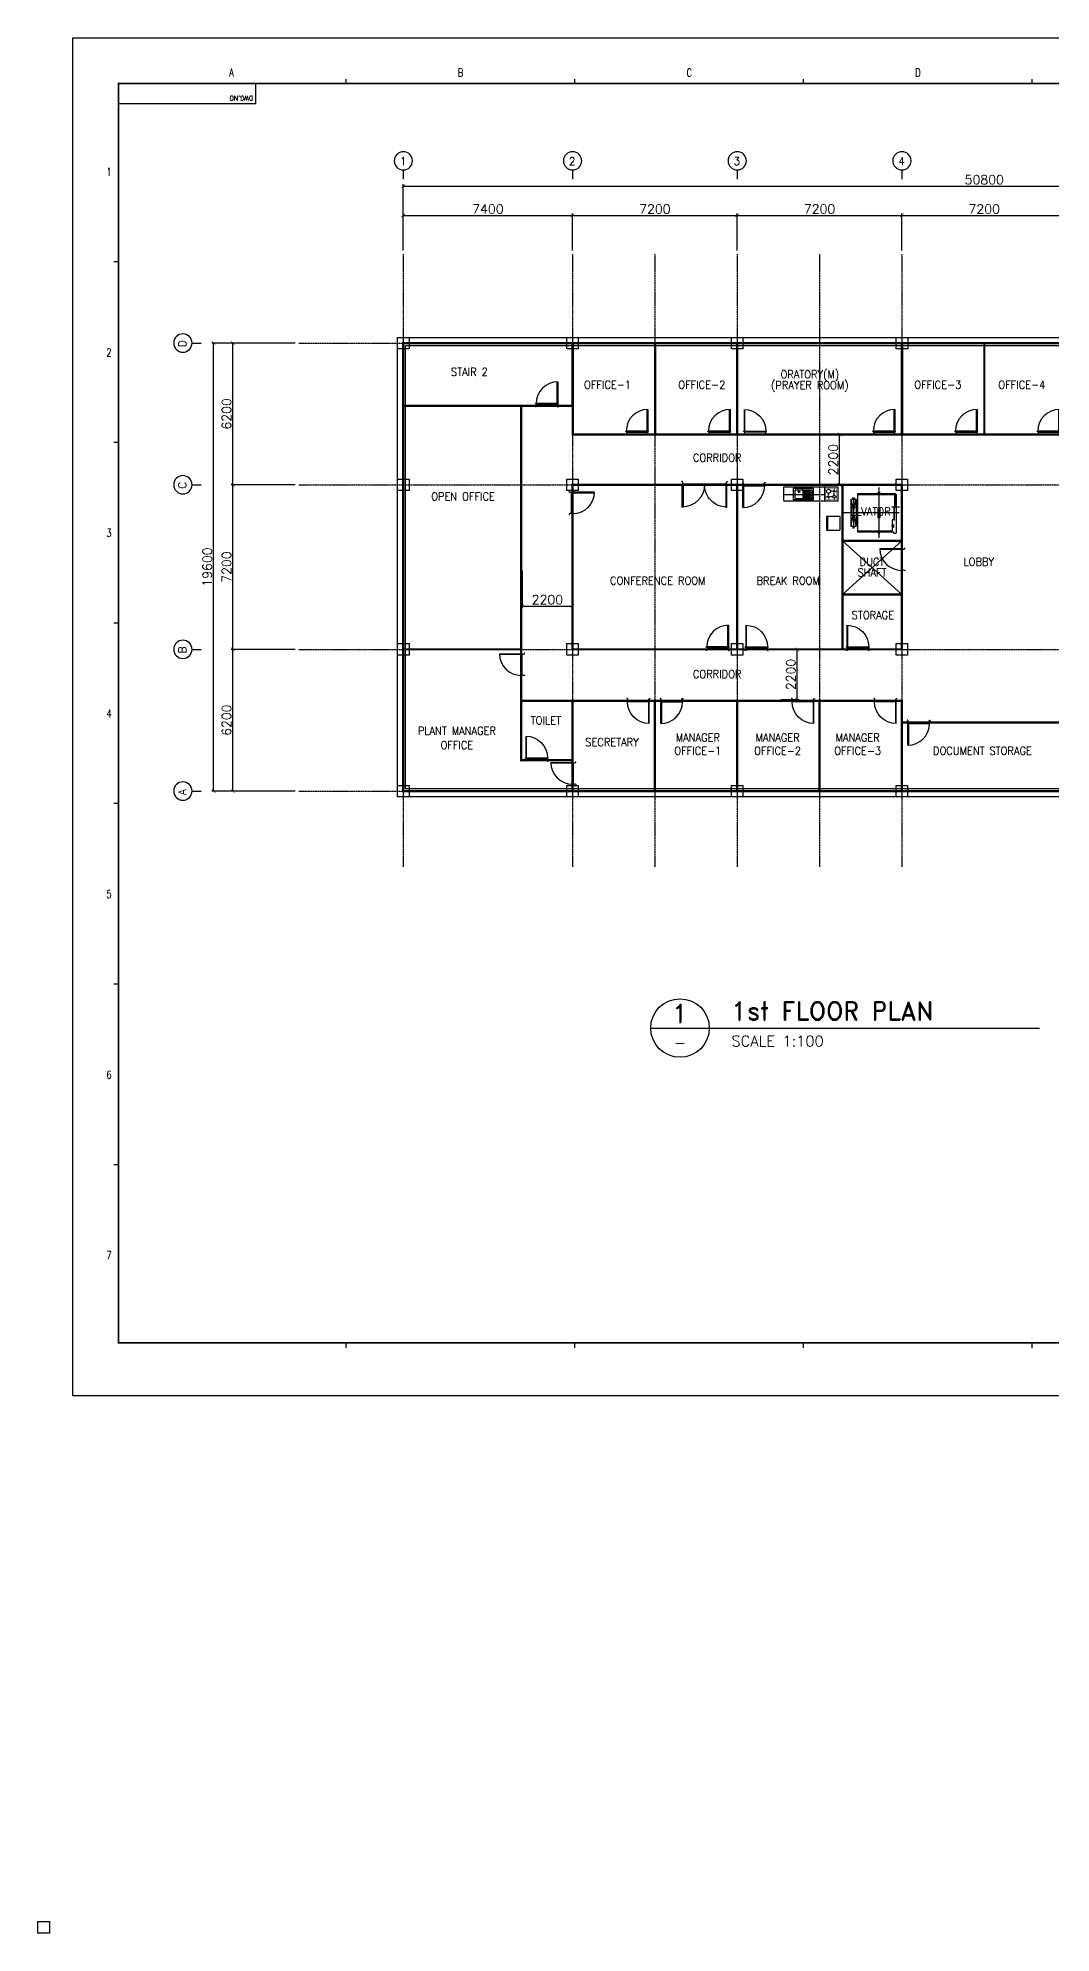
# Model space of a CAD drawing. Header units: millimetres. Extents: x -987 to 170303, y -109752 to 296645.
# Drawn here: x 84680 to 128976, y -109752 to -26840 of the extents above; entities that cross this region are included whole.
import ezdxf
from ezdxf.enums import TextEntityAlignment as Align

# ---------------------------------------------------------------- set-up
doc = ezdxf.new("R2010")
doc.units = ezdxf.units.MM
for name, pattern in [('AXES', [50.8, 31.75, -6.35, 6.35, -6.35]), ('CENTER', [2, 1.25, -0.25, 0.25, -0.25]), ('HID', [2.3, 1.5, -0.8])]:
    doc.linetypes.add(name, pattern=pattern)
doc.layers.add('0 외형선', color=3, linetype='Continuous', lineweight=25)
for name, color, linetype in [('8ELE', 8, 'Continuous'), ('Center Line', 1, 'CENTER'), ('COL', 2, 'Continuous'), ('dim', 7, 'Continuous'), ('DOOR', 4, 'Continuous'), ('Equipment', 7, 'Continuous'), ('G', 3, 'Continuous'), ('SYM', 7, 'Continuous'), ('TEXT1', 7, 'Continuous'), ('TITLEBOX', 7, 'Continuous')]:
    doc.layers.add(name, color=color, linetype=linetype)
doc.styles.add('ROMAND', font='romand')
doc.styles.add('RomanS', font='romans.shx')
doc.styles.add('TBOX', font='romans.shx')
doc.dimstyles.new('HYUNDAI', dxfattribs={"dimscale": 120, "dimtxt": 3, "dimasz": 3, "dimexe": 1, "dimexo": 2, "dimgap": 1, "dimtad": 1, "dimdec": 0, "dimdsep": 46, "dimtxsty": 'RomanS', "dimcen": 0, "dimclrd": 256, "dimclre": 256, "dimclrt": 3, "dimadec": 0, "dimazin": 0, "dimtfac": 1, "dimtdec": 0, "dimtix": 1, "dimtmove": 2, "dimatfit": 3, "dimfxl": 1, "dimtvp": 1, "dimtolj": 1, "dimarcsym": 0})

# ---------------------------------------------------------------- blocks, each defined once
blk = doc.blocks.new('_ArchTick')
at = {"color": 0, "linetype": 'ByBlock', "const_width": 0.15}
blk.add_lwpolyline([(-0.5, -0.5), (0.5, 0.5)], dxfattribs=at)
blk = doc.blocks.new('*D116')
at = {"layer": 'Defpoints', "color": 0}
for p in [(92361, -40190), (96086, -40190), (96086, -59790)]:
    blk.add_point(p, dxfattribs=at)
at = {"layer": 'dim', "lineweight": -2}
for p, q in [((95926, -40190), (92281, -40190)), ((92361, -59790), (92361, -40190)), ((95926, -59790), (92281, -59790))]:
    blk.add_line(p, q, dxfattribs=at)
at = {"layer": 'dim', "lineweight": -2, "xscale": 160, "yscale": 160, "zscale": 160}
for p, rotation in [((92361, -40190), 90), ((92361, -59790), 270)]:
    blk.add_blockref('_ArchTick', p, dxfattribs=dict(at, rotation=rotation))
at = {"layer": 'dim', "color": 0, "insert": (92081, -49990), "char_height": 400, "attachment_point": 5, "rotation": 90, "style": 'RomanS', "bg_fill": 3, "box_fill_scale": 1.1, "bg_fill_color": 257, "bg_fill_transparency": 0}
blk.add_mtext('\\A1;19600', dxfattribs=at)
blk = doc.blocks.new('*D117')
at = {"layer": 'Defpoints', "color": 0}
for p in [(93206, -40190), (96086, -40190), (96086, -46390)]:
    blk.add_point(p, dxfattribs=at)
at = {"layer": 'dim', "lineweight": -2}
for p, q in [((95926, -40190), (93126, -40190)), ((93206, -46390), (93206, -40190)), ((95926, -46390), (93126, -46390))]:
    blk.add_line(p, q, dxfattribs=at)
at = {"layer": 'dim', "lineweight": -2, "xscale": 160, "yscale": 160, "zscale": 160}
for p, rotation in [((93206, -40190), 90), ((93206, -46390), 270)]:
    blk.add_blockref('_ArchTick', p, dxfattribs=dict(at, rotation=rotation))
at = {"layer": 'dim', "color": 0, "insert": (92926, -43290), "char_height": 400, "attachment_point": 5, "rotation": 90, "style": 'RomanS', "bg_fill": 3, "box_fill_scale": 1.1, "bg_fill_color": 257, "bg_fill_transparency": 0}
blk.add_mtext('\\A1;6200', dxfattribs=at)
blk = doc.blocks.new('*D118')
at = {"layer": 'Defpoints', "color": 0}
for p in [(108055, -34603), (100655, -36302), (108055, -36302)]:
    blk.add_point(p, dxfattribs=at)
at = {"layer": 'dim', "lineweight": -2}
for p, q in [((100655, -36142), (100655, -34523)), ((100655, -34603), (108055, -34603)), ((108055, -36142), (108055, -34523))]:
    blk.add_line(p, q, dxfattribs=at)
at = {"layer": 'dim', "lineweight": -2, "xscale": 160, "yscale": 160, "zscale": 160, "rotation": 180}
blk.add_blockref('_ArchTick', (100655, -34603), dxfattribs=at)
at = {"layer": 'dim', "lineweight": -2, "xscale": 160, "yscale": 160, "zscale": 160}
blk.add_blockref('_ArchTick', (108055, -34603), dxfattribs=at)
at = {"layer": 'dim', "color": 0, "insert": (104355, -34323), "char_height": 400, "attachment_point": 5, "style": 'RomanS', "bg_fill": 3, "box_fill_scale": 1.1, "bg_fill_color": 257, "bg_fill_transparency": 0}
blk.add_mtext('\\A1;7400', dxfattribs=at)
blk = doc.blocks.new('주열')
at = {"layer": 'SYM'}
blk.add_line((0, 600), (0, 0), dxfattribs=at)
blk.add_circle((0, 1200), 600, dxfattribs=at)
blk = doc.blocks.new('*D119')
at = {"layer": 'Defpoints', "color": 0}
for p in [(151455, -33324), (100655, -36302), (151455, -36302)]:
    blk.add_point(p, dxfattribs=at)
at = {"layer": 'dim', "lineweight": -2}
for p, q in [((100655, -36142), (100655, -33244)), ((100655, -33324), (151455, -33324)), ((151455, -36142), (151455, -33244))]:
    blk.add_line(p, q, dxfattribs=at)
at = {"layer": 'dim', "lineweight": -2, "xscale": 160, "yscale": 160, "zscale": 160, "rotation": 180}
blk.add_blockref('_ArchTick', (100655, -33324), dxfattribs=at)
at = {"layer": 'dim', "lineweight": -2, "xscale": 160, "yscale": 160, "zscale": 160}
blk.add_blockref('_ArchTick', (151455, -33324), dxfattribs=at)
at = {"layer": 'dim', "color": 0, "insert": (126055, -33044), "char_height": 400, "attachment_point": 5, "style": 'RomanS', "bg_fill": 3, "box_fill_scale": 1.1, "bg_fill_color": 257, "bg_fill_transparency": 0}
blk.add_mtext('\\A1;50800', dxfattribs=at)
blk = doc.blocks.new('*D120')
at = {"layer": 'Defpoints', "color": 0}
for p in [(115255, -34603), (108055, -36302), (115255, -36302)]:
    blk.add_point(p, dxfattribs=at)
at = {"layer": 'dim', "lineweight": -2}
for p, q in [((108055, -36142), (108055, -34523)), ((108055, -34603), (115255, -34603)), ((115255, -36142), (115255, -34523))]:
    blk.add_line(p, q, dxfattribs=at)
at = {"layer": 'dim', "lineweight": -2, "xscale": 160, "yscale": 160, "zscale": 160, "rotation": 180}
blk.add_blockref('_ArchTick', (108055, -34603), dxfattribs=at)
at = {"layer": 'dim', "lineweight": -2, "xscale": 160, "yscale": 160, "zscale": 160}
blk.add_blockref('_ArchTick', (115255, -34603), dxfattribs=at)
at = {"layer": 'dim', "color": 0, "insert": (111655, -34323), "char_height": 400, "attachment_point": 5, "style": 'RomanS', "bg_fill": 3, "box_fill_scale": 1.1, "bg_fill_color": 257, "bg_fill_transparency": 0}
blk.add_mtext('\\A1;7200', dxfattribs=at)
blk = doc.blocks.new('*D121')
at = {"layer": 'Defpoints', "color": 0}
for p in [(122455, -34603), (115255, -36302), (122455, -36302)]:
    blk.add_point(p, dxfattribs=at)
at = {"layer": 'dim', "lineweight": -2}
for p, q in [((115255, -36142), (115255, -34523)), ((115255, -34603), (122455, -34603)), ((122455, -36142), (122455, -34523))]:
    blk.add_line(p, q, dxfattribs=at)
at = {"layer": 'dim', "lineweight": -2, "xscale": 160, "yscale": 160, "zscale": 160, "rotation": 180}
blk.add_blockref('_ArchTick', (115255, -34603), dxfattribs=at)
at = {"layer": 'dim', "lineweight": -2, "xscale": 160, "yscale": 160, "zscale": 160}
blk.add_blockref('_ArchTick', (122455, -34603), dxfattribs=at)
at = {"layer": 'dim', "color": 0, "insert": (118855, -34323), "char_height": 400, "attachment_point": 5, "style": 'RomanS', "bg_fill": 3, "box_fill_scale": 1.1, "bg_fill_color": 257, "bg_fill_transparency": 0}
blk.add_mtext('\\A1;7200', dxfattribs=at)
blk = doc.blocks.new('*D122')
at = {"layer": 'Defpoints', "color": 0}
for p in [(129655, -34603), (122455, -36302), (129655, -36302)]:
    blk.add_point(p, dxfattribs=at)
at = {"layer": 'dim', "lineweight": -2}
for p, q in [((122455, -36142), (122455, -34523)), ((122455, -34603), (129655, -34603)), ((129655, -36142), (129655, -34523))]:
    blk.add_line(p, q, dxfattribs=at)
at = {"layer": 'dim', "lineweight": -2, "xscale": 160, "yscale": 160, "zscale": 160, "rotation": 180}
blk.add_blockref('_ArchTick', (122455, -34603), dxfattribs=at)
at = {"layer": 'dim', "lineweight": -2, "xscale": 160, "yscale": 160, "zscale": 160}
blk.add_blockref('_ArchTick', (129655, -34603), dxfattribs=at)
at = {"layer": 'dim', "color": 0, "insert": (126055, -34323), "char_height": 400, "attachment_point": 5, "style": 'RomanS', "bg_fill": 3, "box_fill_scale": 1.1, "bg_fill_color": 257, "bg_fill_transparency": 0}
blk.add_mtext('\\A1;7200', dxfattribs=at)
blk = doc.blocks.new('*D125')
at = {"layer": 'Defpoints', "color": 0}
for p in [(93206, -46390), (96086, -46390), (96086, -53590)]:
    blk.add_point(p, dxfattribs=at)
at = {"layer": 'dim', "lineweight": -2}
for p, q in [((95926, -46390), (93126, -46390)), ((93206, -53590), (93206, -46390)), ((95926, -53590), (93126, -53590))]:
    blk.add_line(p, q, dxfattribs=at)
at = {"layer": 'dim', "lineweight": -2, "xscale": 160, "yscale": 160, "zscale": 160}
for p, rotation in [((93206, -46390), 90), ((93206, -53590), 270)]:
    blk.add_blockref('_ArchTick', p, dxfattribs=dict(at, rotation=rotation))
at = {"layer": 'dim', "color": 0, "insert": (92926, -49990), "char_height": 400, "attachment_point": 5, "rotation": 90, "style": 'RomanS', "bg_fill": 3, "box_fill_scale": 1.1, "bg_fill_color": 257, "bg_fill_transparency": 0}
blk.add_mtext('\\A1;7200', dxfattribs=at)
blk = doc.blocks.new('*D127')
at = {"layer": 'Defpoints', "color": 0}
for p in [(93206, -53590), (96086, -53590), (96086, -59790)]:
    blk.add_point(p, dxfattribs=at)
at = {"layer": 'dim', "lineweight": -2}
for p, q in [((95926, -53590), (93126, -53590)), ((93206, -59790), (93206, -53590)), ((95926, -59790), (93126, -59790))]:
    blk.add_line(p, q, dxfattribs=at)
at = {"layer": 'dim', "lineweight": -2, "xscale": 160, "yscale": 160, "zscale": 160}
for p, rotation in [((93206, -53590), 90), ((93206, -59790), 270)]:
    blk.add_blockref('_ArchTick', p, dxfattribs=dict(at, rotation=rotation))
at = {"layer": 'dim', "color": 0, "insert": (92926, -56690), "char_height": 400, "attachment_point": 5, "rotation": 90, "style": 'RomanS', "bg_fill": 3, "box_fill_scale": 1.1, "bg_fill_color": 257, "bg_fill_transparency": 0}
blk.add_mtext('\\A1;6200', dxfattribs=at)
blk = doc.blocks.new('SD1')
at = {"color": 8}
for p, q in [((-55, 200), (-975, 200)), ((-955, 155), (-45, 155))]:
    blk.add_line(p, q, dxfattribs=at)
for points in [[(-25, 1150), (-25, 200), (-55, 200), (-55, 1150)], [(-1000, 180), (-1000, 200), (-975, 200), (-975, 155), (-955, 155), (-955, 95), (-975, 50), (-1000, 50), (-1000, 70)], [(0, 180), (0, 200), (-25, 200), (-25, 155), (-45, 155), (-45, 95), (-25, 50), (0, 50), (0, 70)]]:
    blk.add_lwpolyline(points)
blk.add_arc((-25, 200), 950, 90, 180)
blk = doc.blocks.new('D2000')
at = {"color": 8}
for p, q in [((-45, -45), (-45, -1955)), ((0, -1935), (0, -65))]:
    blk.add_line(p, q, dxfattribs=at)
for points in [[(-25, 0), (0, 0), (0, -25), (-45, -25), (-45, -45), (-105, -45), (-150, -25), (-150, 0), (-130, 0)], [(975, -25), (0, -25), (0, -65), (975, -65), (975, -25)], [(-25, -2000), (0, -2000), (0, -1975), (-45, -1975), (-45, -1955), (-105, -1955), (-150, -1975), (-150, -2000), (-130, -2000)], [(975, -1975), (0, -1975), (0, -1935), (975, -1935), (975, -1975)]]:
    blk.add_lwpolyline(points)
at = {"ltscale": 0.2}
for centre, start, end in [((0, -25), 270, 0), ((0, -1975), 0, 90)]:
    blk.add_arc(centre, 975, start, end, dxfattribs=at)
blk = doc.blocks.new('*D171')
at = {"layer": 'dim', "lineweight": -2}
for p, q in [((119017, -44190), (119810, -44190)), ((119730, -46390), (119730, -44190)), ((119017, -46390), (119810, -46390))]:
    blk.add_line(p, q, dxfattribs=at)
at = {"layer": 'dim', "lineweight": -2, "xscale": 160, "yscale": 160, "zscale": 160}
for p, rotation in [((119730, -44190), 90), ((119730, -46390), 270)]:
    blk.add_blockref('_ArchTick', p, dxfattribs=dict(at, rotation=rotation))
at = {"layer": 'dim', "color": 0, "insert": (119450, -45290), "char_height": 400, "attachment_point": 5, "rotation": 90, "style": 'RomanS', "bg_fill": 3, "box_fill_scale": 1.1, "bg_fill_color": 257, "bg_fill_transparency": 0}
blk.add_mtext('\\A1;2200', dxfattribs=at)
at = {"layer": 'Defpoints', "color": 0}
for p in [(118857, -44190), (119730, -44190), (118857, -46390)]:
    blk.add_point(p, dxfattribs=at)
blk = doc.blocks.new('*D172')
at = {"layer": 'dim', "lineweight": -2}
for p, q in [((117164, -53590), (117958, -53590)), ((117878, -55790), (117878, -53590)), ((117164, -55790), (117958, -55790))]:
    blk.add_line(p, q, dxfattribs=at)
at = {"layer": 'dim', "lineweight": -2, "xscale": 160, "yscale": 160, "zscale": 160}
for p, rotation in [((117878, -53590), 90), ((117878, -55790), 270)]:
    blk.add_blockref('_ArchTick', p, dxfattribs=dict(at, rotation=rotation))
at = {"layer": 'dim', "color": 0, "insert": (117598, -54690), "char_height": 400, "attachment_point": 5, "rotation": 90, "style": 'RomanS', "bg_fill": 3, "box_fill_scale": 1.1, "bg_fill_color": 257, "bg_fill_transparency": 0}
blk.add_mtext('\\A1;2200', dxfattribs=at)
at = {"layer": 'Defpoints', "color": 0}
for p in [(117004, -53590), (117878, -53590), (117004, -55790)]:
    blk.add_point(p, dxfattribs=at)
blk = doc.blocks.new('*D176')
at = {"layer": 'Defpoints', "color": 0}
for p in [(105855, -49995), (108055, -49990)]:
    blk.add_point(p, dxfattribs=at)
at = {"layer": 'dim', "lineweight": -2}
for p, q in [((105855, -50155), (105855, -51774)), ((108055, -50150), (108055, -51774)), ((105855, -51694), (108055, -51694))]:
    blk.add_line(p, q, dxfattribs=at)
at = {"layer": 'dim', "lineweight": -2, "xscale": 160, "yscale": 160, "zscale": 160, "rotation": 180}
blk.add_blockref('_ArchTick', (105855, -51694), dxfattribs=at)
at = {"layer": 'dim', "lineweight": -2, "xscale": 160, "yscale": 160, "zscale": 160}
blk.add_blockref('_ArchTick', (108055, -51694), dxfattribs=at)
at = {"layer": 'dim', "color": 0, "insert": (106955, -51414), "char_height": 400, "attachment_point": 5, "style": 'RomanS', "bg_fill": 3, "box_fill_scale": 1.1, "bg_fill_color": 257, "bg_fill_transparency": 0}
blk.add_mtext('\\A1;2200', dxfattribs=at)
at = {"layer": 'Defpoints', "color": 0}
blk.add_point((108055, -51694), dxfattribs=at)

msp = doc.modelspace()

# ---------------------------------------------------------------- linework, layer by layer
for p, q in [((119854.9, -48840.1), (122454.9, -51190.1)), ((122454.9, -48840.1), (119854.9, -51190.1))]:
    msp.add_line(p, q)
msp.add_lwpolyline([(111472.5, -70156), (128472.5, -70156)])
msp.add_circle((112752.5, -70156), 1280)
at = {"layer": '0 외형선', "linetype": 'Continuous', "const_width": 100}
for points in [[(100654.6, -40190.1), (108054.6, -40190.1), (108054.6, -42940.1), (100654.6, -42940.1)], [(108063.5, -40190.1), (111660.6, -40190.1), (111660.6, -44190.1), (108063.5, -44190.1)], [(111660.9, -40190.1), (115257.9, -40190.1), (115257.9, -44190.1), (111660.9, -44190.1)], [(115254.9, -40190.1), (122454.6, -40190.1), (122454.6, -44190.1), (115254.9, -44190.1)], [(122460.2, -40190.1), (126057.2, -40190.1), (126057.2, -44190.1), (122460.2, -44190.1)], [(126057.5, -40190.1), (129654.6, -40190.1), (129654.6, -44190.1), (126057.5, -44190.1)], [(100654.6, -42940.1), (105809.6, -42940.1), (105809.6, -53590.1), (100654.6, -53590.1)], [(108056.1, -46390.1), (115254.6, -46390.1), (115254.6, -53590.1), (108054.6, -53590.1)], [(115254.6, -46390.1), (119854.6, -46390.1), (119854.6, -53590.1), (115253.1, -53590.1)], [(119854.9, -46390.1), (122454.9, -46390.1), (122454.9, -48840.1), (119854.9, -48840.1)], [(119854.9, -48840.1), (122454.9, -48840.1), (122454.9, -51190.1), (119854.9, -51190.1)], [(119854.9, -51190.1), (122454.9, -51190.1), (122454.9, -53590.1), (119854.9, -53590.1)], [(105809.6, -55840.1), (108054.6, -55840.1), (108054.6, -58440.1), (105809.6, -58440.1)], [(108057.5, -55840.1), (111654.6, -55840.1), (111654.6, -59790.1), (108057.5, -59790.1)], [(111657.5, -55840.1), (115254.6, -55840.1), (115254.6, -59790.1), (111657.5, -59790.1)], [(115257.5, -55840.1), (118854.6, -55840.1), (118854.6, -59790.1), (115257.5, -59790.1)], [(118857.5, -55840.1), (122454.6, -55840.1), (122454.6, -59790.1), (118857.5, -59790.1)], [(122457.5, -56790.1), (129654.6, -56790.1), (129654.6, -59790.1), (122457.5, -59790.1)]]:
    msp.add_lwpolyline(points, close=True, dxfattribs=at)
msp.add_lwpolyline([(100654.6, -53590.1), (105809.6, -53590.1), (105809.6, -58440.1), (108054.6, -58440.1), (108054.6, -59790.1), (100654.6, -59790.1), (100654.6, -53590.1)], dxfattribs=at)
at = {"layer": '8ELE'}
msp.add_line((117278.5, -46485.4), (119668.5, -46485.4), dxfattribs=at)
at = {"layer": 'Center Line', "linetype": 'AXES'}
for p, q in [((100654.6, -36301.8), (100654.6, -63111.5)), ((96086, -46390.1), (154927.2, -46390.1))]:
    msp.add_line(p, q, dxfattribs=at)
at = {"layer": 'COL'}
for points in [[(100404.3, -40440.1), (100404.3, -39940.1), (100904.3, -39940.1), (100904.3, -40440.1)], [(107804.3, -40440.1), (107804.3, -39940.1), (108304.3, -39940.1), (108304.3, -40440.1)], [(115006.1, -40440.1), (115006.1, -39940.1), (115506.1, -39940.1), (115506.1, -40440.1)], [(122206.1, -40440.1), (122206.1, -39940.1), (122706.1, -39940.1), (122706.1, -40440.1)], [(100404.6, -46640.1), (100404.6, -46140.1), (100904.6, -46140.1), (100904.6, -46640.1)], [(107806.1, -46640.1), (107806.1, -46140.1), (108306.1, -46140.1), (108306.1, -46640.1)], [(115004.6, -46640.1), (115004.6, -46140.1), (115504.6, -46140.1), (115504.6, -46640.1)], [(122204.6, -46640.1), (122204.6, -46140.1), (122704.6, -46140.1), (122704.6, -46640.1)], [(100404.6, -53840.1), (100404.6, -53340.1), (100904.6, -53340.1), (100904.6, -53840.1)], [(107806.1, -53840.1), (107806.1, -53340.1), (108306.1, -53340.1), (108306.1, -53840.1)], [(115004.6, -53840.1), (115004.6, -53340.1), (115504.6, -53340.1), (115504.6, -53840.1)], [(122204.6, -53840.1), (122204.6, -53340.1), (122704.6, -53340.1), (122704.6, -53840.1)], [(100404.6, -60040.1), (100404.6, -59540.1), (100904.6, -59540.1), (100904.6, -60040.1)], [(107804.6, -60040.1), (107804.6, -59540.1), (108304.6, -59540.1), (108304.6, -60040.1)], [(115004.6, -60040.1), (115004.6, -59540.1), (115504.6, -59540.1), (115504.6, -60040.1)], [(122204.6, -60040.1), (122204.6, -59540.1), (122704.6, -59540.1), (122704.6, -60040.1)], [(84680.3, -109751.5), (84680.3, -109251.5), (85180.3, -109251.5), (85180.3, -109751.5)]]:
    msp.add_lwpolyline(points, close=True, dxfattribs=at)
at = {"layer": 'Equipment', "color": 8, "linetype": 'HID'}
for p, q in [((117278.5, -46485.4), (117278.5, -47095.4)), ((117278.5, -47095.4), (119668.5, -47095.4)), ((117781, -46805), (117781, -46635.2)), ((117781, -46975.2), (117781, -46813.6)), ((117811, -46605.2), (118091, -46605.2)), ((118091, -47005.2), (117811, -47005.2)), ((118091, -46605.2), (118511, -46605.2)), ((118111, -47005.2), (118511, -47005.2)), ((118121, -46635.2), (118121, -46802.6)), ((118121, -46813.6), (118121, -46975.2)), ((118541, -46792.2), (118541, -46635.2)), ((118541, -46975.2), (118541, -46806.6)), ((119127, -46674.7), (119175.6, -46674.7)), ((119127, -46916.1), (119175.6, -46916.1)), ((119247.7, -46554), (119247.7, -46602.5)), ((119247.7, -46840.8), (119247.7, -46750)), ((119247.7, -46988.3), (119247.7, -47036.9)), ((119413.9, -46674.7), (119323.1, -46674.7)), ((119413.9, -46916.1), (119323.1, -46916.1)), ((119489.2, -46554), (119489.2, -46602.5)), ((119489.2, -46840.8), (119489.2, -46750)), ((119489.2, -46988.3), (119489.2, -47036.9)), ((119561.3, -46674.7), (119609.9, -46674.7)), ((119561.3, -46916.1), (119609.9, -46916.1)), ((120229.9, -47015.1), (120449.9, -48215.1)), ((120229.9, -48215.1), (120449.9, -47015.1)), ((120339.9, -47004.4), (120339.9, -48283.7)), ((122199.9, -46785.1), (120507.9, -46785.1)), ((120507.9, -46785.1), (120507.9, -48445.1)), ((120532.9, -48415.1), (120532.9, -46815.1)), ((120532.9, -46815.1), (122032.9, -46815.1)), ((121409.9, -46709), (121489.9, -46709)), ((121409.9, -46724), (121409.9, -46709)), ((121439.9, -46724), (121409.9, -46724)), ((121439.9, -46765), (121439.9, -46724)), ((121459.9, -46765), (121439.9, -46765)), ((121449.9, -46515.1), (121449.9, -48715.1)), ((121459.9, -46724), (121459.9, -46765)), ((121489.9, -46724), (121459.9, -46724)), ((121489.9, -46709), (121489.9, -46724)), ((121489.9, -46709), (121489.9, -46715)), ((122199.9, -46785.1), (122199.9, -48520.1)), ((119211.4, -48374.3), (119211.4, -47774.3)), ((122345.7, -47615.1), (119854.9, -47615.1)), ((122355.9, -47370.1), (122012, -47370.1)), ((122032.9, -47920.1), (122032.9, -48415.1)), ((122079.9, -47920.1), (122032.9, -47920.1)), ((122079.9, -47940.1), (122079.9, -47920.1)), ((120507.9, -48445.1), (122097.9, -48445.1)), ((122032.9, -48415.1), (120532.9, -48415.1)), ((121439.9, -48506.1), (121409.9, -48506.1)), ((121409.9, -48506.1), (121409.9, -48521.1)), ((121409.9, -48521.1), (121489.9, -48521.1)), ((121439.9, -48465.1), (121439.9, -48506.1)), ((121459.9, -48465.1), (121439.9, -48465.1)), ((121459.9, -48506.1), (121459.9, -48465.1)), ((121489.9, -48506.1), (121459.9, -48506.1)), ((121489.9, -48521.1), (121489.9, -48506.1)), ((122002.9, -48191.3), (122111.4, -48191.3)), ((122032.9, -48258.4), (122092.6, -48124.1)), ((122092.6, -48258.4), (122032.9, -48124.1)), ((122032.9, -48255.1), (122032.9, -48255.1)), ((122097.9, -48520.1), (122097.9, -48445.1)), ((122199.9, -48520.1), (122097.9, -48520.1))]:
    msp.add_line(p, q, dxfattribs=at)
for points in [[(117278.5, -46813.6), (119068.5, -46813.6)], [(117721, -46799.4), (117721, -46545.2), (118581, -46545.2), (118581, -46799.4)], [(118581, -46813.6), (118581, -47045.2), (117721, -47045.2), (117721, -46813.6)], [(122032.9, -46815.1), (122032.9, -46820.1), (122129.9, -46820.1), (122129.9, -46815.1)], [(121489.9, -48521.1), (121489.9, -48515.2)], [(122032.9, -48110.7), (122026.1, -48110.7), (122026.1, -48270.7), (122032.9, -48270.7)], [(122032.9, -48124.1), (122092.6, -48124.1), (122092.6, -48258.4), (122032.9, -48258.4)]]:
    msp.add_lwpolyline(points, dxfattribs=at)
for points in [[(118492.4, -46640.2), (118163.8, -46640.2, 1), (118163.8, -46660.2), (118492.4, -46660.2, 1)], [(118492.4, -46717.7), (118163.8, -46717.7, 1), (118163.8, -46737.7), (118492.4, -46737.7, 1)], [(118492.4, -46872.7), (118163.8, -46872.7, 1), (118163.8, -46892.7), (118492.4, -46892.7, 1)], [(118492.4, -46950.2), (118163.8, -46950.2, 1), (118163.8, -46970.2), (118492.4, -46970.2, 1)]]:
    msp.add_lwpolyline(points, format="xyb", close=True, dxfattribs=at)
for points in [[(118501.9, -46802.1, 0.3234688), (118492.4, -46795.2), (118163.8, -46795.2, 0.3969846), (118153.8, -46804.6, 0.3969846)], [(118153.9, -46806.6, 0.3734661), (118163.8, -46815.2), (118492.4, -46815.2, 0.4142136), (118502.4, -46805.2)]]:
    msp.add_lwpolyline(points, format="xyb", dxfattribs=at)
for points in [[(119068.5, -47095.4), (119668.5, -47095.4), (119668.5, -46495.4), (119068.5, -46495.4)], [(120229.9, -48215.1), (120229.9, -47015.1), (120449.9, -47015.1), (120449.9, -48215.1)], [(120378.5, -46959.3), (120378.5, -46974.3), (120347.6, -46974.3), (120347.6, -47015.3), (120338.5, -47015.3), (120328.5, -47015.3), (120328.5, -46974.3), (120298.5, -46974.3), (120298.5, -46959.3)], [(122149.9, -47390.9), (122149.9, -46812.5), (122179.9, -46812.5), (122179.9, -47390.9)], [(119161.4, -48374.3), (119761.4, -48374.3), (119761.4, -47774.3), (119161.4, -47774.3)], [(121396.9, -47415.1), (121396.9, -47815.1), (121502.9, -47815.1), (121502.9, -47415.1)], [(122099.9, -47350.1), (122099.9, -47940.1), (122129.9, -47940.1), (122129.9, -47350.1)], [(120378.5, -48270.9), (120378.5, -48259.9), (120347.6, -48259.9), (120347.6, -48214.9), (120338.5, -48214.9), (120328.5, -48214.9), (120328.5, -48259.9), (120298.5, -48259.9), (120298.5, -48270.9)]]:
    msp.add_lwpolyline(points, close=True, dxfattribs=at)
at = {"layer": 'Equipment', "color": 8, "linetype": 'HID', "const_width": 6}
msp.add_lwpolyline([(119127, -46554), (119609.9, -46554), (119609.9, -47036.9), (119127, -47036.9)], close=True, dxfattribs=at)
at = {"layer": 'Equipment', "color": 8, "linetype": 'HID', "const_width": 5}
for points in [[(119127, -46795.4), (119609.9, -46795.4)], [(119368.5, -46554), (119368.5, -47036.9)]]:
    msp.add_lwpolyline(points, dxfattribs=at)
at = {"layer": 'Equipment', "color": 8, "linetype": 'HID'}
for centre, radius in [((117951, -46701.1), 34.3), ((119247.7, -46674.7), 87.9), ((119247.7, -46916.1), 35.2), ((119489.2, -46916.1), 58), ((119489.2, -46674.7), 37.3)]:
    msp.add_circle(centre, radius, dxfattribs=at)
for centre, start, end in [((117811, -46635.2), 90, 180), ((117811, -46975.2), 180, 270), ((118091, -46635.2), 0, 90), ((118091, -46975.2), 270, 0), ((118511, -46635.2), 0, 90), ((118511, -46975.2), 270, 0)]:
    msp.add_arc(centre, 30, start, end, dxfattribs=at)
at = {"layer": 'TITLEBOX', "color": 4, "linetype": 'Continuous'}
for p, q in [((98152.6, -28840.1), (98152.6, -28640.1)), ((98152.6, -28840.1), (98152.6, -28640.1)), ((108152.6, -28840.1), (108152.6, -28640.1)), ((108152.6, -28840.1), (108152.6, -28640.1)), ((118152.6, -28840.1), (118152.6, -28640.1)), ((118152.6, -28840.1), (118152.6, -28640.1)), ((128152.6, -28840.1), (128152.6, -28640.1)), ((128152.6, -28840.1), (128152.6, -28640.1)), ((88202.6, -36640.1), (88002.6, -36640.1)), ((88202.6, -44540.1), (88002.6, -44540.1)), ((88202.6, -52440.1), (88002.6, -52440.1)), ((88202.6, -60340.1), (88002.6, -60340.1)), ((88202.6, -68240.1), (88002.6, -68240.1)), ((88202.6, -76140.1), (88002.6, -76140.1)), ((98152.6, -84140.2), (98152.6, -83940.2)), ((98152.6, -84140.2), (98152.6, -83940.2)), ((108152.6, -84140.2), (108152.6, -83940.2)), ((108152.6, -84140.2), (108152.6, -83940.2)), ((118152.6, -84140.2), (118152.6, -83940.2)), ((118152.6, -84140.2), (118152.6, -83940.2)), ((128152.6, -84140.2), (128152.6, -83940.2)), ((128152.6, -84140.2), (128152.6, -83940.2))]:
    msp.add_line(p, q, dxfattribs=at)
at = {"layer": 'TITLEBOX', "color": 7}
msp.add_lwpolyline([(86202.6, -26840.1), (170302.6, -26840.1), (170302.6, -86240.1), (86202.6, -86240.1)], close=True, dxfattribs=at)
at = {"layer": 'TITLEBOX', "color": 4, "const_width": 70}
msp.add_lwpolyline([(88202.6, -28840.1), (168228.6, -28840.1), (168228.6, -83931.5), (88202.6, -83931.5)], close=True, dxfattribs=at)
at = {"layer": 'TITLEBOX'}
msp.add_lwpolyline([(88202.6, -29706), (94202.6, -29706), (94202.6, -28840.1)], dxfattribs=at)

# ---------------------------------------------------------------- block references
at = {"layer": 'DOOR'}
for p in [(107439.9, -43035.1), (111377.3, -44240.1), (114974.3, -44240.1), (122176.6, -44240.1), (125773.9, -44240.1), (129371.3, -44240.1), (114900.8, -53685.1)]:
    msp.add_blockref('SD1', p, dxfattribs=at)
at = {"layer": 'DOOR', "xscale": -1}
msp.add_blockref('SD1', (115532.6, -44240.1), dxfattribs=at)
for name, p, rotation in [('D2000', (112824.3, -46390.1), 89.99999999999967), ('SD1', (107856.1, -46686.3), 269.9999999999998), ('SD1', (115608.4, -53685.1), 359.9999999999998), ('SD1', (120028, -53685.1), 359.9999999999998), ('SD1', (111430.9, -55685.1), 179.9999999999999), ('SD1', (118630.9, -55685.1), 179.9999999999999), ('SD1', (122230.9, -55685.1), 179.9999999999999), ('SD1', (105982.7, -58535.1), 359.9999999999998)]:
    msp.add_blockref(name, p, dxfattribs=dict(at, rotation=rotation))
at = {"layer": 'DOOR'}
for p, rotation in [((115479, -46235.1), 180), ((122634.9, -49159.4), 90.00000000000024), ((106009.6, -53755.4), 90.00000000000024), ((111884.2, -55685.1), 180), ((122687.1, -56635.1), 180), ((108254.6, -58511.6), 90.00000000000024)]:
    msp.add_blockref('SD1', p, dxfattribs=dict(at, rotation=rotation))
at = {"layer": 'SYM', "xscale": -0.6666666666666666, "yscale": 0.6666666666666666, "zscale": 0.6666666666666666, "rotation": 359.9999999999999}
msp.add_blockref('주열', (100654.6, -33017.1), dxfattribs=at)

# ---------------------------------------------------------------- texts
at = {"layer": 'G', "color": 3, "style": 'RomanS', "width": 0.9}
for s, p in [('STAIR 2', (103544.7, -41451.8)), ('ORATORY(M)', (118428.6, -41581.8)), ('OFFICE-1', (109583.9, -42012.7)), ('OFFICE-2', (113706, -42012.7)), ('(PRAYER ROOM)', (118428.6, -42058.1)), ('OFFICE-3', (124024, -42012.7)), ('OFFICE-4', (127698.1, -42012.7)), ('CORRIDOR', (114377.5, -45207)), ('OPEN OFFICE', (103265.5, -46898.4)), ('ELVATOR', (121077.6, -47557.9)), ('DUCT', (121149.5, -49764.2)), ('LOBBY', (125813.6, -49759.8)), ('CONFERENCE ROOM', (111780.5, -50586)), ('BREAK ROOM', (117482.7, -50586)), ('SHAFT', (121149.5, -50230)), ('STORAGE', (121184.9, -52090.7)), ('CORRIDOR', (114377.5, -54673.8)), ('PLANT MANAGER', (102996.5, -57147.5)), ('TOILET', (106889.9, -56696.9)), ('OFFICE', (102996.5, -57779.9)), ('SECRETARY', (109781.7, -57650.3)), ('OFFICE-1', (113532.5, -58027.9)), ('MANAGER', (113532.5, -57449.2)), ('OFFICE-2', (117018.8, -58027.9)), ('MANAGER', (117018.8, -57449.2)), ('OFFICE-3', (120519.2, -58027.9)), ('MANAGER', (120519.2, -57449.2)), ('DOCUMENT STORAGE', (125973.9, -58027.9))]:
    msp.add_text(s, height=350, dxfattribs=at).set_placement(p, align=Align.MIDDLE)
at = {"layer": 'SYM', "style": 'ROMAND'}
msp.add_text('1', height=336.4, dxfattribs=at).set_placement((100499, -32401.3))
for s, p in [('D', (91162, -40365.9)), ('C', (91162, -46565.9)), ('B', (91162, -53765.9)), ('A', (91162, -59965.9))]:
    msp.add_text(s, height=336.4, rotation=90, dxfattribs=at).set_placement(p)
at = {"layer": 'TEXT1', "color": 3, "style": 'ROMAND'}
msp.add_text('1', height=800, dxfattribs=at).set_placement((112752.5, -69516), align=Align.MIDDLE_CENTER)
for s, height, p in [('1st FLOOR PLAN', 800, (114992.5, -69806.1)), ('SCALE 1:100', 468, (115003.9, -70961.8))]:
    msp.add_text(s, height=height, dxfattribs=at).set_placement(p)
at = {"layer": 'TEXT1', "style": 'RomanS'}
msp.add_text('-', height=480, dxfattribs=at).set_placement((112752.5, -70796), align=Align.MIDDLE_CENTER)
at = {"layer": 'TITLEBOX', "color": 4, "linetype": 'Continuous', "style": 'TBOX', "width": 0.75}
for s, p in [('A', (93039.6, -28533.5)), ('B', (103039.6, -28533.5)), ('C', (113039.6, -28533.5)), ('D', (123039.6, -28533.5)), ('1', (87676.7, -32873.3)), ('2', (87676.7, -40773.3)), ('3', (87676.7, -48673.3)), ('4', (87676.7, -56573.3)), ('5', (87676.7, -64473.3)), ('6', (87676.7, -72373.3)), ('7', (87676.7, -80273.3))]:
    msp.add_text(s, height=350, dxfattribs=at).set_placement(p)
at = {"layer": 'TITLEBOX', "style": 'ROMAND'}
msp.add_text('DWG.NO', height=200, rotation=180, dxfattribs=at).set_placement((94087.1, -29380.3))

# ---------------------------------------------------------------- next in the draw order: dimensions: what is measured, and where the dimension line sits
at = {"layer": 'dim'}
dim = msp.add_linear_dim(base=(108054.6, -34603.5), p1=(100654.6, -36301.8), p2=(108054.6, -36301.8), dimstyle='HYUNDAI', override={"dimscale": 80, "dimtxt": 5, "dimasz": 2, "dimpost": '\\X', "dimblk1": 'ArchTick', "dimblk2": 'ArchTick', "dimsah": 1, "dimclrt": 0, "dimtfill": 1}, dxfattribs=at)
dim.commit()
dim.dimension.update_dxf_attribs({"geometry": '*D118', "text_midpoint": (104354.6, -34323.5)})
dim = msp.add_linear_dim(base=(92361.3, -40190.1), p1=(96086, -59790.1), p2=(96086, -40190.1), angle=90, dimstyle='HYUNDAI', override={"dimscale": 80, "dimtxt": 5, "dimasz": 2, "dimpost": '\\X', "dimblk1": 'ArchTick', "dimblk2": 'ArchTick', "dimsah": 1, "dimclrt": 0, "dimtfill": 1}, dxfattribs=at)
dim.commit()
dim.dimension.update_dxf_attribs({"geometry": '*D116', "text_midpoint": (92081.3, -49990.1)})

# ---------------------------------------------------------------- next in the draw order: linework, layer by layer
at = {"layer": 'Center Line', "linetype": 'AXES'}
for p, q in [((96086, -53590.1), (154927.2, -53590.1)), ((96086, -59790.1), (154927.2, -59790.1))]:
    msp.add_line(p, q, dxfattribs=at)

# ---------------------------------------------------------------- next in the draw order: block references
at = {"layer": 'SYM', "xscale": -0.6666666666666666, "yscale": 0.6666666666666666, "zscale": 0.6666666666666666}
for p, rotation in [((91817.8, -40190.1), 89.99999999999962), ((91817.8, -46390.1), 89.9999999999996), ((91817.8, -53590.1), 89.9999999999996), ((91817.8, -59790.1), 89.9999999999996)]:
    msp.add_blockref('주열', p, dxfattribs=dict(at, rotation=rotation))

# ---------------------------------------------------------------- next in the draw order: dimensions: what is measured, and where the dimension line sits
at = {"layer": 'dim'}
dim = msp.add_linear_dim(base=(151454.6, -33323.9), p1=(100654.6, -36301.8), p2=(151454.6, -36301.8), dimstyle='HYUNDAI', override={"dimscale": 80, "dimtxt": 5, "dimasz": 2, "dimpost": '\\X', "dimblk1": 'ArchTick', "dimblk2": 'ArchTick', "dimsah": 1, "dimclrt": 0, "dimtfill": 1}, dxfattribs=at)
dim.commit()
dim.dimension.update_dxf_attribs({"geometry": '*D119', "text_midpoint": (126054.6, -33043.9)})
dim = msp.add_linear_dim(base=(93206, -40190.1), p1=(96086, -46390.1), p2=(96086, -40190.1), angle=90, dimstyle='HYUNDAI', override={"dimscale": 80, "dimtxt": 5, "dimasz": 2, "dimpost": '\\X', "dimblk1": 'ArchTick', "dimblk2": 'ArchTick', "dimsah": 1, "dimclrt": 0, "dimtfill": 1}, dxfattribs=at)
dim.commit()
dim.dimension.update_dxf_attribs({"geometry": '*D117', "text_midpoint": (92926, -43290.1)})

# ---------------------------------------------------------------- next in the draw order: linework, layer by layer
at = {"layer": 'Center Line', "linetype": 'AXES'}
msp.add_line((96086, -40190.1), (154927.2, -40190.1), dxfattribs=at)

# ---------------------------------------------------------------- next in the draw order: block references
at = {"layer": 'SYM', "xscale": -0.6666666666666666, "yscale": 0.6666666666666666, "zscale": 0.6666666666666666, "rotation": 359.9999999999999}
for p in [(108054.6, -33017.1), (115254.6, -33017.1), (122454.6, -33017.1)]:
    msp.add_blockref('주열', p, dxfattribs=at)

# ---------------------------------------------------------------- next in the draw order: texts
at = {"layer": 'SYM', "style": 'ROMAND'}
for s, p in [('2', (107899, -32401.3)), ('3', (115099, -32401.3)), ('4', (122299, -32401.3))]:
    msp.add_text(s, height=336.4, dxfattribs=at).set_placement(p)

# ---------------------------------------------------------------- next in the draw order: dimensions: what is measured, and where the dimension line sits
at = {"layer": 'dim'}
dim = msp.add_linear_dim(base=(115254.6, -34603.5), p1=(108054.6, -36301.8), p2=(115254.6, -36301.8), dimstyle='HYUNDAI', override={"dimscale": 80, "dimtxt": 5, "dimasz": 2, "dimpost": '\\X', "dimblk1": 'ArchTick', "dimblk2": 'ArchTick', "dimsah": 1, "dimclrt": 0, "dimtfill": 1}, dxfattribs=at)
dim.commit()
dim.dimension.update_dxf_attribs({"geometry": '*D120', "text_midpoint": (111654.6, -34323.5)})
for base, p1, p2, picture, middle in [((93206, -46390.1), (96086, -53590.1), (96086, -46390.1), '*D125', (92926, -49990.1)), ((117878, -53590.1), (117004.4, -55790.1), (117004.4, -53590.1), '*D172', (117598, -54690.1))]:
    dim = msp.add_linear_dim(base=base, p1=p1, p2=p2, angle=90, dimstyle='HYUNDAI', override={"dimscale": 80, "dimtxt": 5, "dimasz": 2, "dimpost": '\\X', "dimblk1": 'ArchTick', "dimblk2": 'ArchTick', "dimsah": 1, "dimclrt": 0, "dimtfill": 1}, dxfattribs=at)
    dim.commit()
    dim.dimension.update_dxf_attribs({"geometry": picture, "text_midpoint": middle})

# ---------------------------------------------------------------- next in the draw order: linework, layer by layer
at = {"layer": 'Center Line', "linetype": 'AXES'}
for p, q in [((108054.6, -36301.8), (108054.6, -63111.5)), ((111654.6, -36301.8), (111654.6, -63111.5))]:
    msp.add_line(p, q, dxfattribs=at)

# ---------------------------------------------------------------- next in the draw order: dimensions: what is measured, and where the dimension line sits
at = {"layer": 'dim'}
dim = msp.add_linear_dim(base=(122454.6, -34603.5), p1=(115254.6, -36301.8), p2=(122454.6, -36301.8), dimstyle='HYUNDAI', override={"dimscale": 80, "dimtxt": 5, "dimasz": 2, "dimpost": '\\X', "dimblk1": 'ArchTick', "dimblk2": 'ArchTick', "dimsah": 1, "dimclrt": 0, "dimtfill": 1}, dxfattribs=at)
dim.commit()
dim.dimension.update_dxf_attribs({"geometry": '*D121', "text_midpoint": (118854.6, -34323.5)})
dim = msp.add_linear_dim(base=(93206, -53590.1), p1=(96086, -59790.1), p2=(96086, -53590.1), angle=90, dimstyle='HYUNDAI', override={"dimscale": 80, "dimtxt": 5, "dimasz": 2, "dimpost": '\\X', "dimblk1": 'ArchTick', "dimblk2": 'ArchTick', "dimsah": 1, "dimclrt": 0, "dimtfill": 1}, dxfattribs=at)
dim.commit()
dim.dimension.update_dxf_attribs({"geometry": '*D127', "text_midpoint": (92926, -56690.1)})

# ---------------------------------------------------------------- next in the draw order: linework, layer by layer
at = {"layer": 'Center Line', "linetype": 'AXES'}
for p, q in [((115254.6, -36301.8), (115254.6, -63111.5)), ((118854.6, -36301.8), (118854.6, -63111.5))]:
    msp.add_line(p, q, dxfattribs=at)

# ---------------------------------------------------------------- next in the draw order: dimensions: what is measured, and where the dimension line sits
at = {"layer": 'dim'}
for base, p1, p2, picture, middle in [((129654.6, -34603.5), (122454.6, -36301.8), (129654.6, -36301.8), '*D122', (126054.6, -34323.5)), ((108054.6, -51693.8), (105854.6, -49995.5), (108054.6, -49990.1), '*D176', (106954.6, -51413.8))]:
    dim = msp.add_linear_dim(base=base, p1=p1, p2=p2, dimstyle='HYUNDAI', override={"dimscale": 80, "dimtxt": 5, "dimasz": 2, "dimpost": '\\X', "dimblk1": 'ArchTick', "dimblk2": 'ArchTick', "dimsah": 1, "dimclrt": 0, "dimtfill": 1}, dxfattribs=at)
    dim.commit()
    dim.dimension.update_dxf_attribs({"geometry": picture, "text_midpoint": middle})

# ---------------------------------------------------------------- next in the draw order: linework, layer by layer
at = {"layer": 'Center Line', "linetype": 'AXES'}
msp.add_line((122454.6, -36301.8), (122454.6, -63111.5), dxfattribs=at)

# ---------------------------------------------------------------- next in the draw order: dimensions: what is measured, and where the dimension line sits
at = {"layer": 'dim'}
dim = msp.add_linear_dim(base=(119730.5, -44190.1), p1=(118856.9, -46390.1), p2=(118856.9, -44190.1), angle=90, dimstyle='HYUNDAI', override={"dimscale": 80, "dimtxt": 5, "dimasz": 2, "dimpost": '\\X', "dimblk1": 'ArchTick', "dimblk2": 'ArchTick', "dimsah": 1, "dimclrt": 0, "dimtfill": 1}, dxfattribs=at)
dim.commit()
dim.dimension.update_dxf_attribs({"geometry": '*D171', "text_midpoint": (119450.5, -45290.1)})

# ---------------------------------------------------------------- next in the draw order: linework, layer by layer
at = {"layer": '0 외형선', "linetype": 'Continuous'}
for points in [[(100404.3, -39940.1), (151702.9, -39940.1), (151702.9, -60040.1), (100404.3, -60040.1)], [(100754.3, -40290.1), (151352.9, -40290.1), (151352.9, -59690.1), (100754.3, -59690.1)]]:
    msp.add_lwpolyline(points, close=True, dxfattribs=at)

doc.saveas('drawing.dxf')
